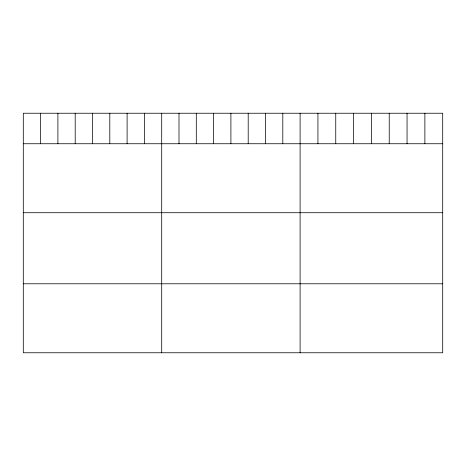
<?xml version="1.0" encoding="UTF-8"?>
<svg xmlns="http://www.w3.org/2000/svg" width="466" height="466" viewBox="0 0 466 466"><rect width="100%" height="100%" fill="white"/><g stroke="black" fill="none" stroke-linecap="round" stroke-linejoin="round"><path stroke-width="0.7" d="M442.7 143.738L442.7 352.762L23.3 352.762L23.3 113.238L442.7 113.238L442.7 143.738L23.3 143.738M23.3 212.717L442.7 212.717M23.3 283.782L442.7 283.782M424.875 113.238L424.875 143.738M407.051 113.238L407.051 143.738M389.227 113.238L389.227 143.738M371.402 113.238L371.402 143.738M353.577 113.238L353.577 143.738M335.753 113.238L335.753 143.738M317.928 113.238L317.928 143.738M300.104 113.238L300.104 352.762M282.804 113.238L282.804 143.738M265.504 113.238L265.504 143.738M248.203 113.238L248.203 143.738M230.903 113.238L230.903 143.738M213.603 113.238L213.603 143.738M196.303 113.238L196.303 143.738M179.002 113.238L179.002 143.738M161.702 113.238L161.702 352.762M144.402 113.238L144.402 143.738M127.102 113.238L127.102 143.738M109.801 113.238L109.801 143.738M92.501 113.238L92.501 143.738M75.201 113.238L75.201 143.738M57.901 113.238L57.901 143.738M40.6 113.238L40.6 143.738"/></g></svg>
